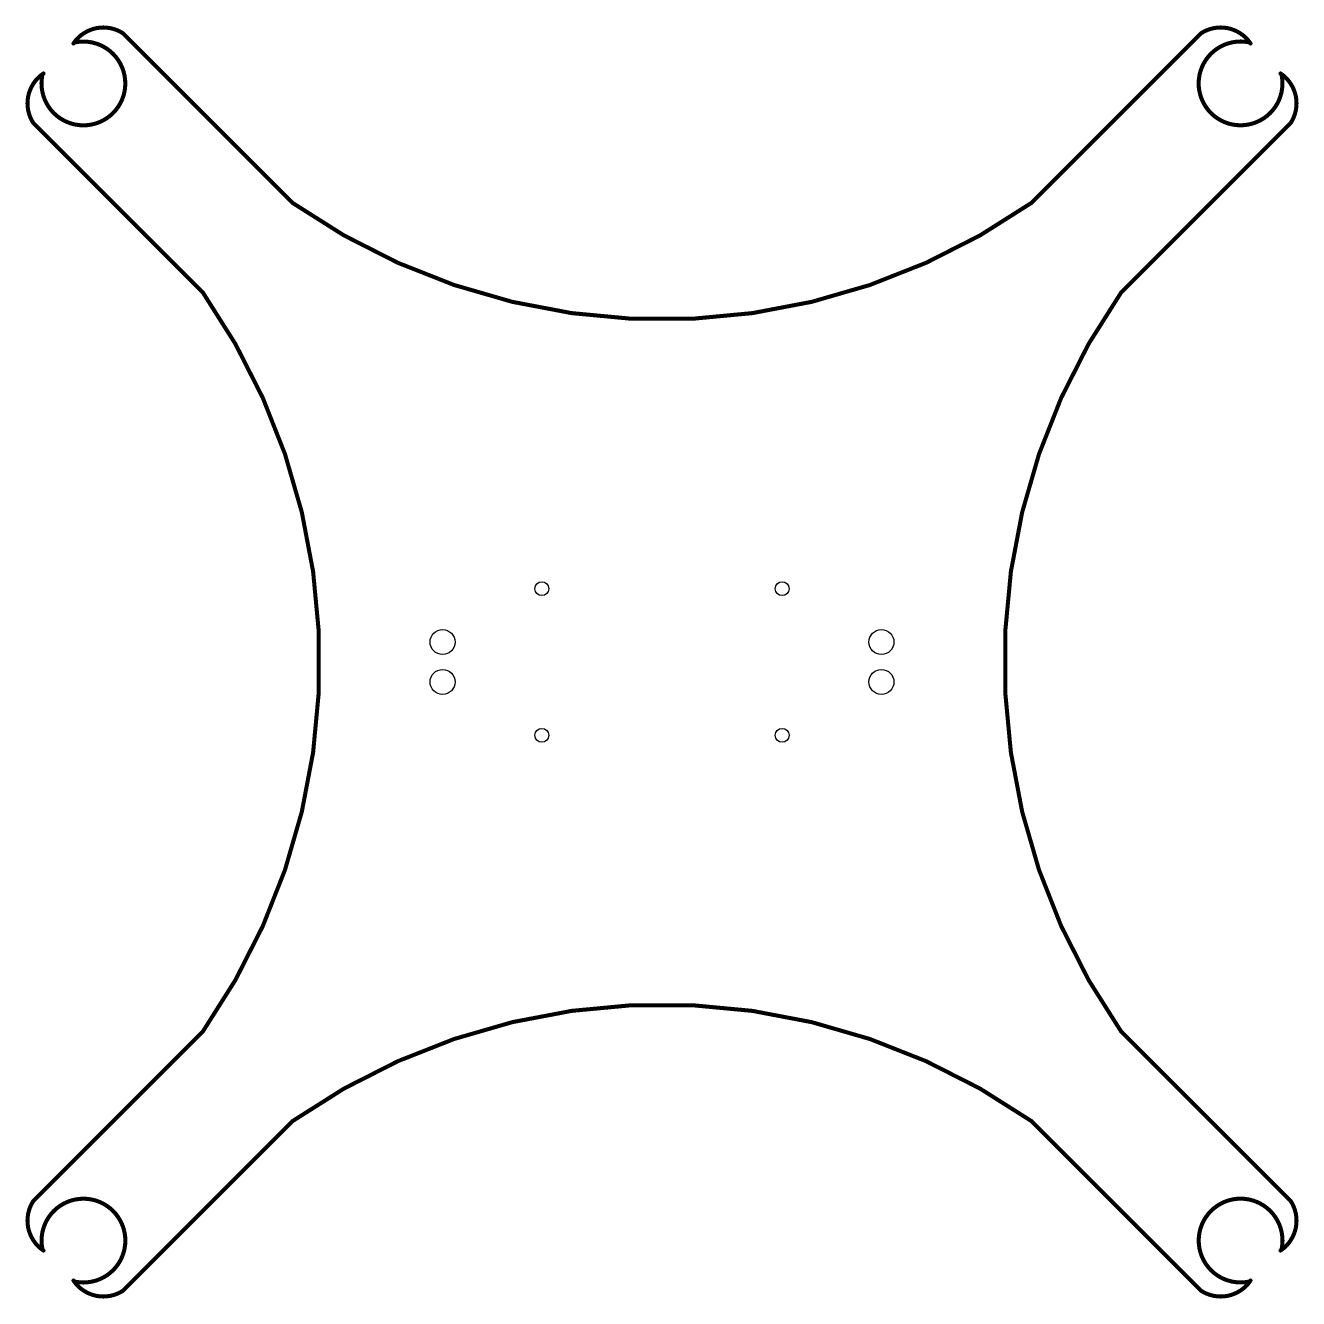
# Model space of a CAD drawing. Extents: x -64 to 64, y -64 to 64.
import ezdxf

# ---------------------------------------------------------------- set-up
doc = ezdxf.new("R2010")
doc.units = 0
doc.layers.add('20', color=7, linetype='CONTINUOUS')

msp = doc.modelspace()

# ---------------------------------------------------------------- linework, layer by layer
at = {"layer": '20'}
for points, const_width in [([(-54, 63, 0.4142), (-59, 62)], 0.4064), ([(59, 62, 0.4142), (54, 63)], 0.4064), ([(-53.9282, 63.0718, 1), (-54.0718, 62.9282)], 0.2032), ([(-54.0564, 62.9155, 1), (-53.9436, 63.0845)], 0.2032), ([(53.9436, 63.0845, 1), (54.0564, 62.9155)], 0.2032), ([(54.0718, 62.9282, 1), (53.9282, 63.0718)], 0.2032), ([(-62.12, 58.82, 3.2847), (-58.8, 62.12)], 0.4064), ([(-59.0845, 62.0564, 1), (-58.9155, 61.9436)], 0.2032), ([(-58.8193, 62.2197, 1), (-58.7807, 62.0203)], 0.2032), ([(58.82, 62.12, 3.2847), (62.12, 58.8)], 0.4064), ([(58.8001, 62.0204, 1), (58.8399, 62.2196)], 0.2032), ([(58.9155, 61.9436, 1), (59.0845, 62.0564)], 0.2032), ([(-62, 59, 0.4142), (-63, 54)], 0.4064), ([(-62.0204, 58.8001, 1), (-62.2196, 58.8399)], 0.2032), ([(-61.9436, 58.9155, 1), (-62.0564, 59.0845)], 0.2032), ([(63, 54, 0.4142), (62, 59)], 0.4064), ([(62.0564, 59.0845, 1), (61.9436, 58.9155)], 0.2032), ([(62.2197, 58.8193, 1), (62.0203, 58.7807)], 0.2032), ([(-62.9282, 54.0718, 1), (-63.0718, 53.9282)], 0.2032), ([(-63.0845, 53.9436, 1), (-62.9155, 54.0564)], 0.2032), ([(62.9155, 54.0564, 1), (63.0845, 53.9436)], 0.2032), ([(63.0718, 53.9282, 1), (62.9282, 54.0718)], 0.2032), ([(-37, 46, 0.3153), (37, 46)], 0.4064), ([(-36.9417, 46.0832, 1), (-37.0583, 45.9168)], 0.2032), ([(-37.0718, 45.9282, 1), (-36.9282, 46.0718)], 0.2032), ([(36.9282, 46.0718, 1), (37.0718, 45.9282)], 0.2032), ([(37.0583, 45.9168, 1), (36.9417, 46.0832)], 0.2032), ([(-46, -37, 0.3153), (-46, 37)], 0.4064), ([(-45.9168, 37.0583, 1), (-46.0832, 36.9417)], 0.2032), ([(-46.0718, 36.9282, 1), (-45.9282, 37.0718)], 0.2032), ([(46, 37, 0.3153), (46, -37)], 0.4064), ([(45.9282, 37.0718, 1), (46.0718, 36.9282)], 0.2032), ([(46.0832, 36.9417, 1), (45.9168, 37.0583)], 0.2032), ([(37, -46, 0.3153), (-37, -46)], 0.4064), ([(-46.0832, -36.9417, 1), (-45.9168, -37.0583)], 0.2032), ([(-45.9282, -37.0718, 1), (-46.0718, -36.9282)], 0.2032), ([(46.0718, -36.9282, 1), (45.9282, -37.0718)], 0.2032), ([(45.9168, -37.0583, 1), (46.0832, -36.9417)], 0.2032), ([(-37.0583, -45.9168, 1), (-36.9417, -46.0832)], 0.2032), ([(-36.9282, -46.0718, 1), (-37.0718, -45.9282)], 0.2032), ([(37.0718, -45.9282, 1), (36.9282, -46.0718)], 0.2032), ([(36.9417, -46.0832, 1), (37.0583, -45.9168)], 0.2032), ([(-58.82, -62.12, 3.2847), (-62.12, -58.8)], 0.4064), ([(62.12, -58.82, 3.2847), (58.8, -62.12)], 0.4064), ([(-63, -54, 0.4142), (-62, -59)], 0.4064), ([(-63.0718, -53.9282, 1), (-62.9282, -54.0718)], 0.2032), ([(-62.9155, -54.0564, 1), (-63.0845, -53.9436)], 0.2032), ([(62, -59, 0.4142), (63, -54)], 0.4064), ([(63.0845, -53.9436, 1), (62.9155, -54.0564)], 0.2032), ([(62.9282, -54.0718, 1), (63.0718, -53.9282)], 0.2032), ([(-62.2197, -58.8193, 1), (-62.0203, -58.7807)], 0.2032), ([(62.0204, -58.8001, 1), (62.2196, -58.8399)], 0.2032), ([(-62.0564, -59.0845, 1), (-61.9436, -58.9155)], 0.2032), ([(61.9436, -58.9155, 1), (62.0564, -59.0845)], 0.2032), ([(-59, -62, 0.4142), (-54, -63)], 0.4064), ([(-58.9155, -61.9436, 1), (-59.0845, -62.0564)], 0.2032), ([(-58.8001, -62.0204, 1), (-58.8399, -62.2196)], 0.2032), ([(54, -63, 0.4142), (59, -62)], 0.4064), ([(58.8193, -62.2197, 1), (58.7807, -62.0203)], 0.2032), ([(59.0845, -62.0564, 1), (58.9155, -61.9436)], 0.2032), ([(-54.0718, -62.9282, 1), (-53.9282, -63.0718)], 0.2032), ([(-53.9436, -63.0845, 1), (-54.0564, -62.9155)], 0.2032), ([(54.0564, -62.9155, 1), (53.9436, -63.0845)], 0.2032), ([(53.9282, -63.0718, 1), (54.0718, -62.9282)], 0.2032)]:
    msp.add_lwpolyline(points, format="xyb", dxfattribs=dict(at, const_width=const_width))
at = {"layer": '20', "const_width": 0.4064}
for points in [[(-37, 46), (-54, 63)], [(37, 46), (54, 63)], [(-46, 37), (-63, 54)], [(46, 37), (63, 54)], [(-63, -54), (-46, -37)], [(63, -54), (46, -37)], [(-54, -63), (-37, -46)], [(54, -63), (37, -46)]]:
    msp.add_lwpolyline(points, dxfattribs=at)
at = {"layer": '20'}
for centre, radius in [((-12.05, 7.35), 0.7), ((12.05, 7.35), 0.7), ((-22, 2), 1.25), ((22, 2), 1.25), ((-22, -2), 1.25), ((22, -2), 1.25), ((-12.05, -7.35), 0.7), ((12.05, -7.35), 0.7)]:
    msp.add_circle(centre, radius, dxfattribs=at)

doc.saveas('drawing.dxf')
